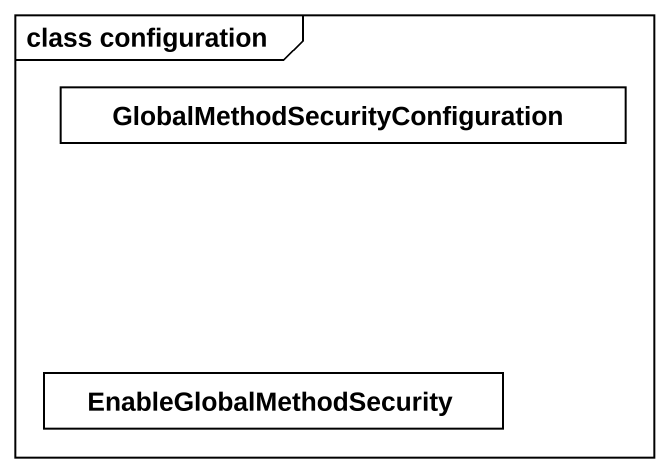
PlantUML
@startuml
mainframe class configuration
hide circle
hide empty members
class "GlobalMethodSecurityConfiguration" as GlobalMethodSecurityConfigur
class EnableGlobalMethodSecurity
@enduml
